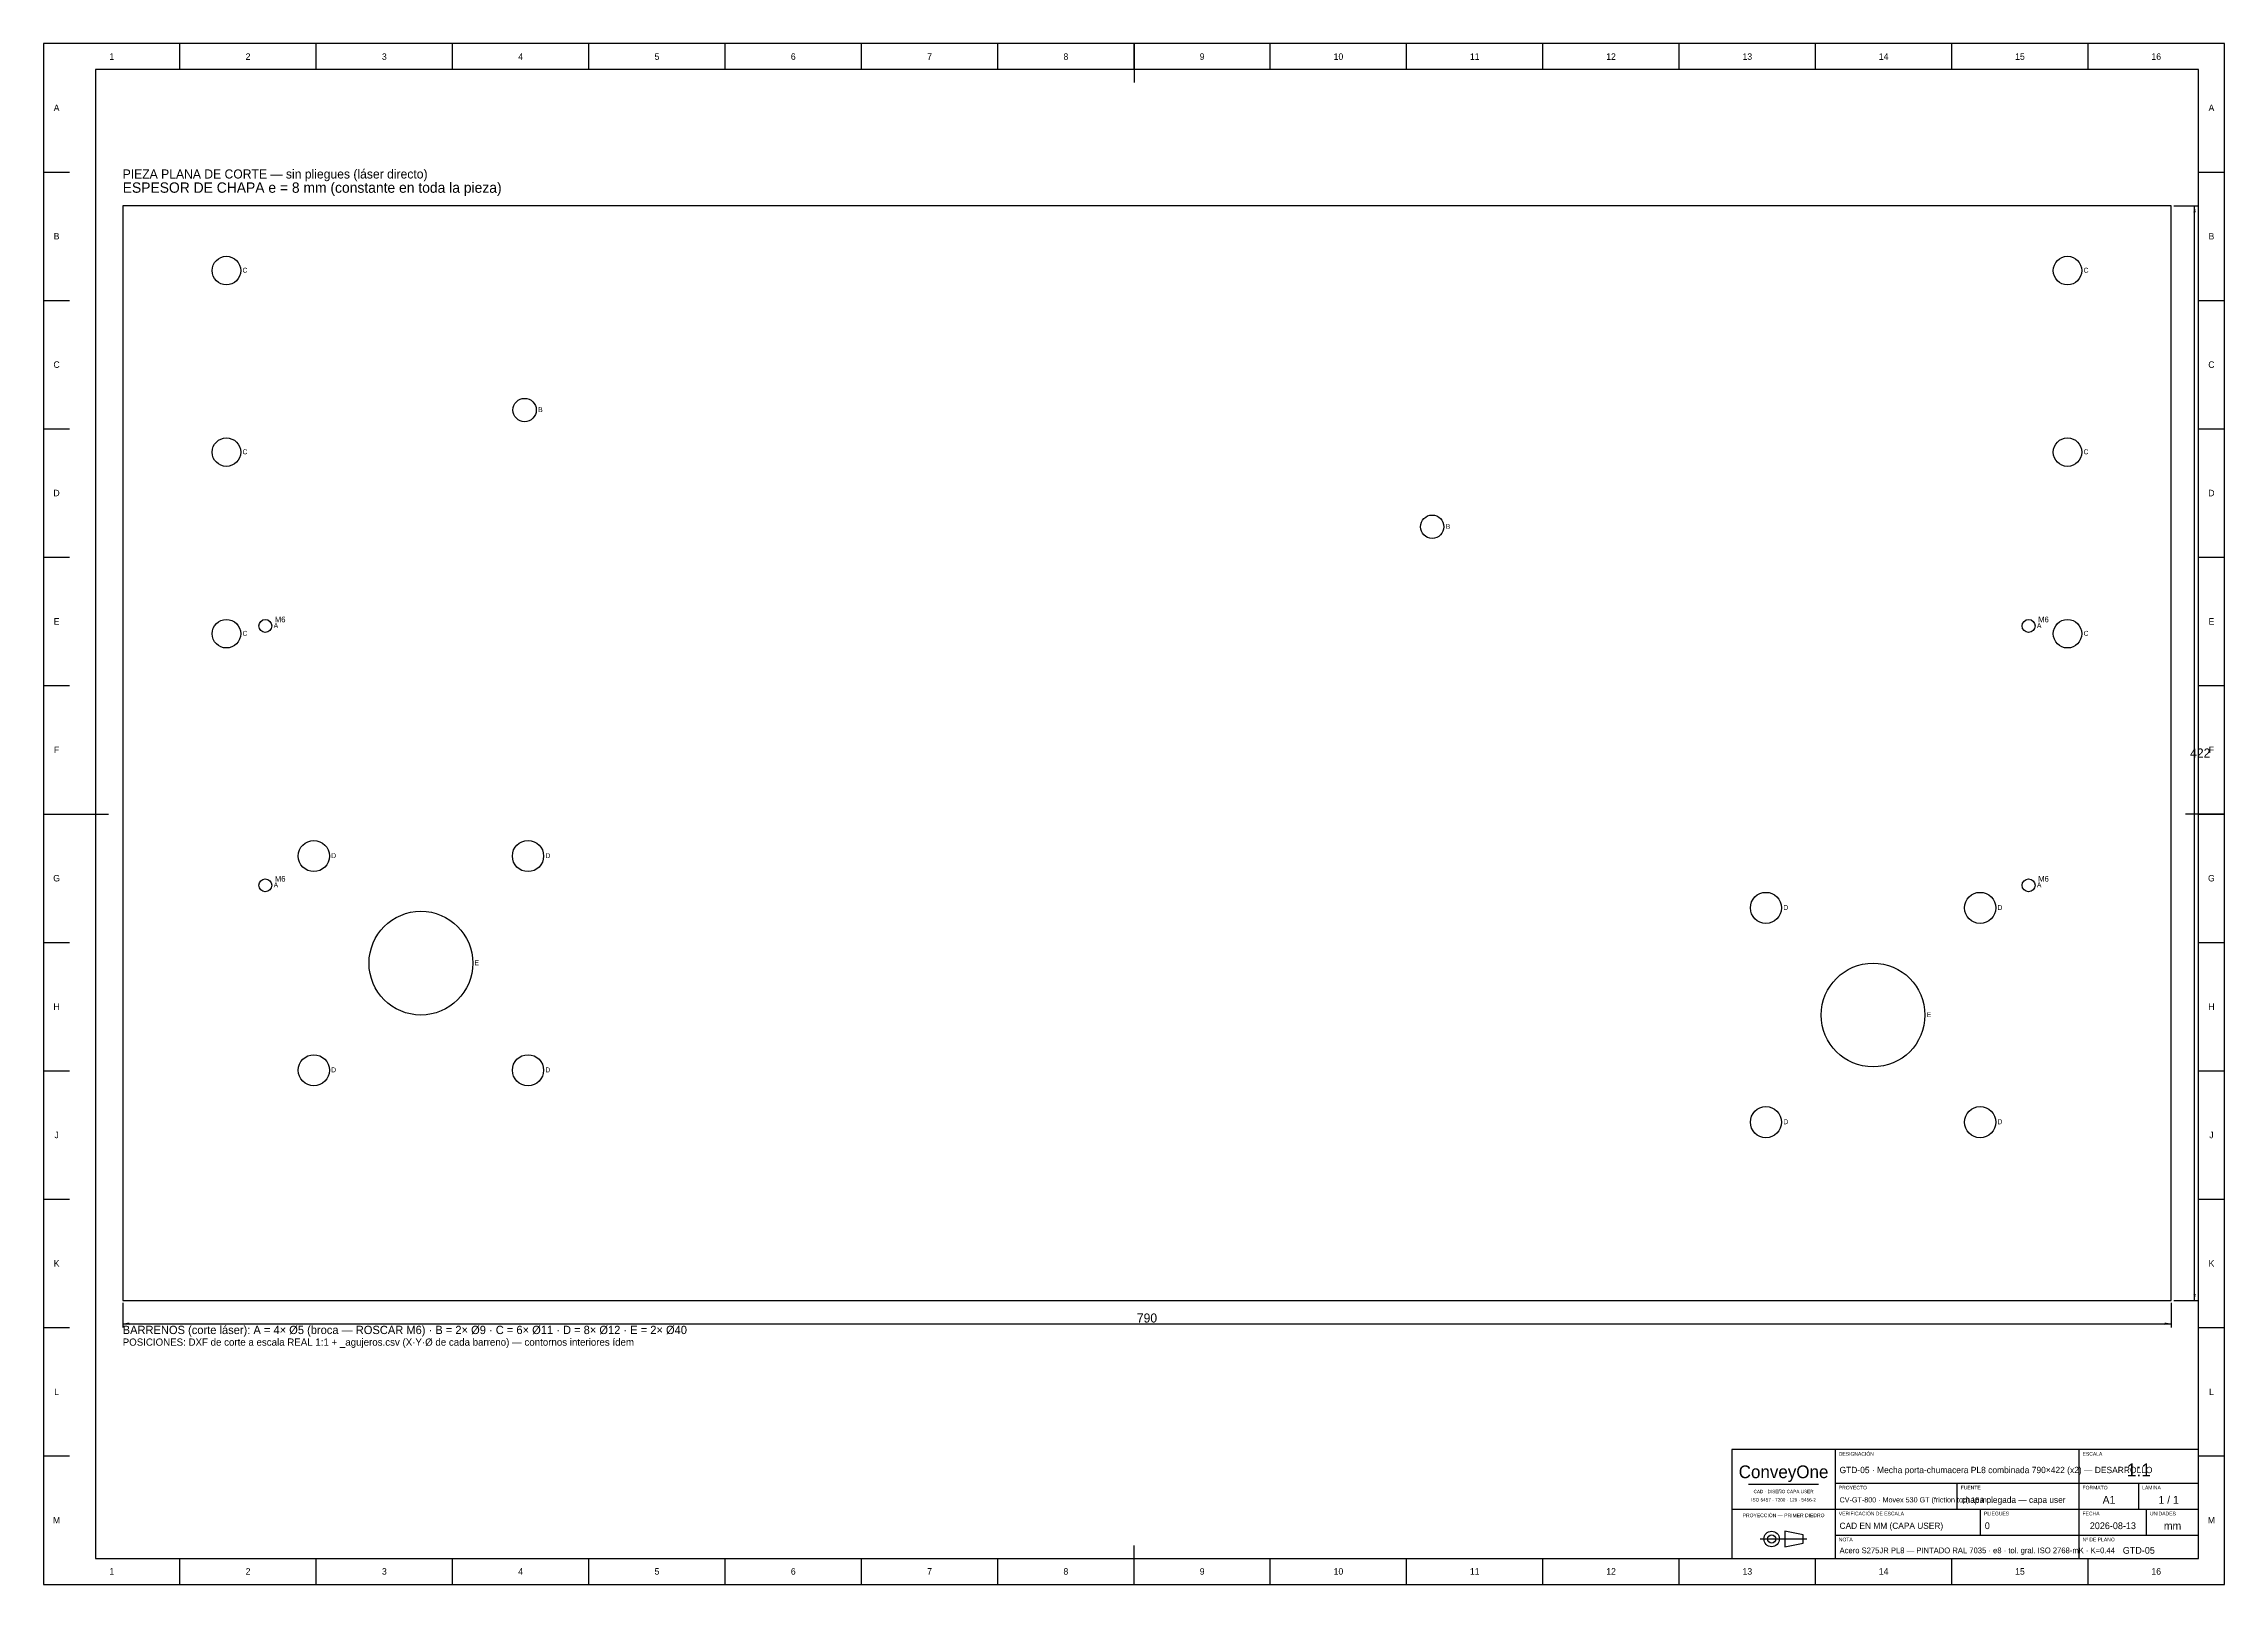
# Model space of a CAD drawing. Extents: x 0 to 841, y 0 to 594.
import ezdxf
from ezdxf.enums import TextEntityAlignment as Align

# ---------------------------------------------------------------- set-up
doc = ezdxf.new("R2010")
doc.units = 0
for name, color, linetype in [('COTAS', 7, 'CONTINUOUS'), ('FINA', 7, 'CONTINUOUS'), ('NORMA', 7, 'CONTINUOUS'), ('TEXTO', 7, 'CONTINUOUS'), ('VISIBLE', 7, 'CONTINUOUS')]:
    doc.layers.add(name, color=color, linetype=linetype)

msp = doc.modelspace()

# ---------------------------------------------------------------- linework, layer by layer
at = {"layer": 'COTAS'}
for p, q in [((821.5, 531.5), (831, 531.5)), ((829.5, 109.5), (829.5, 531.5)), ((821.5, 109.5), (831, 109.5)), ((30.5, 108.5), (30.5, 99)), ((820.5, 108.5), (820.5, 99)), ((30.5, 100.5), (820.5, 100.5))]:
    msp.add_line(p, q, dxfattribs=at)
for points in [[(829.5, 531.5), (829.95, 529), (829.05, 529)], [(829.5, 109.5), (829.95, 112), (829.05, 112)], [(30.5, 100.5), (33, 100.95), (33, 100.05)], [(820.5, 100.5), (818, 100.95), (818, 100.05)]]:
    msp.add_solid(points, dxfattribs=at)
at = {"layer": 'FINA'}
for p, q in [((841, 594), (0, 594)), ((0, 594), (0, 0)), ((52.5625, 584), (52.5625, 594)), ((105.125, 584), (105.125, 594)), ((157.6875, 584), (157.6875, 594)), ((210.25, 584), (210.25, 594)), ((262.8125, 584), (262.8125, 594)), ((315.375, 584), (315.375, 594)), ((367.9375, 584), (367.9375, 594)), ((420.5, 584), (420.5, 594)), ((473.0625, 584), (473.0625, 594)), ((525.625, 584), (525.625, 594)), ((578.1875, 584), (578.1875, 594)), ((630.75, 584), (630.75, 594)), ((683.3125, 584), (683.3125, 594)), ((735.875, 584), (735.875, 594)), ((788.4375, 584), (788.4375, 594)), ((841, 0), (841, 594)), ((0, 544.5), (10, 544.5)), ((831, 544.5), (841, 544.5)), ((0, 495), (10, 495)), ((831, 495), (841, 495)), ((0, 445.5), (10, 445.5)), ((831, 445.5), (841, 445.5)), ((0, 396), (10, 396)), ((831, 396), (841, 396)), ((0, 346.5), (10, 346.5)), ((831, 346.5), (841, 346.5)), ((0, 297), (10, 297)), ((831, 297), (841, 297)), ((0, 247.5), (10, 247.5)), ((831, 247.5), (841, 247.5)), ((0, 198), (10, 198)), ((831, 198), (841, 198)), ((0, 148.5), (10, 148.5)), ((831, 148.5), (841, 148.5)), ((0, 99), (10, 99)), ((831, 99), (841, 99)), ((0, 49.5), (10, 49.5)), ((831, 49.5), (841, 49.5)), ((657.5, 38.6), (684.5, 38.6)), ((691, 39), (785, 39)), ((738, 29), (738, 39)), ((785, 39), (831, 39)), ((808, 29), (808, 39)), ((651, 29), (691, 29)), ((691, 29), (785, 29)), ((747, 19), (747, 29)), ((785, 29), (831, 29)), ((811, 19), (811, 29)), ((662.03, 17.5), (679.97, 17.5)), ((691, 19), (785, 19)), ((785, 19), (831, 19)), ((52.5625, 0), (52.5625, 10)), ((105.125, 0), (105.125, 10)), ((157.6875, 0), (157.6875, 10)), ((210.25, 0), (210.25, 10)), ((262.8125, 0), (262.8125, 10)), ((315.375, 0), (315.375, 10)), ((367.9375, 0), (367.9375, 10)), ((420.5, 0), (420.5, 10)), ((473.0625, 0), (473.0625, 10)), ((525.625, 0), (525.625, 10)), ((578.1875, 0), (578.1875, 10)), ((630.75, 0), (630.75, 10)), ((683.3125, 0), (683.3125, 10)), ((735.875, 0), (735.875, 10)), ((788.4375, 0), (788.4375, 10)), ((0, 0), (841, 0))]:
    msp.add_line(p, q, dxfattribs=at)
at = {"layer": 'NORMA'}
for p, q in [((420.5, 594), (420.5, 579)), ((831, 584), (20, 584)), ((20, 584), (20, 10)), ((831, 10), (831, 584)), ((0, 297), (25, 297)), ((841, 297), (826, 297)), ((831, 52), (651, 52)), ((651, 52), (651, 10)), ((691, 10), (691, 52)), ((785, 10), (785, 52)), ((831, 10), (831, 52)), ((20, 10), (831, 10)), ((420.5, 0), (420.5, 15)), ((651, 10), (831, 10))]:
    msp.add_line(p, q, dxfattribs=at)
at = {"layer": 'TEXTO'}
for p, q in [((678.59, 19.11), (671.46, 20.49)), ((671.46, 20.49), (671.46, 14.51)), ((678.59, 15.89), (678.59, 19.11)), ((671.46, 14.51), (678.59, 15.89))]:
    msp.add_line(p, q, dxfattribs=at)
for radius in [2.99, 1.61]:
    msp.add_circle((666.4, 17.5), radius, dxfattribs=at)
at = {"layer": 'VISIBLE'}
for p, q in [((820.5, 531.5), (30.5, 531.5)), ((30.5, 531.5), (30.5, 109.5)), ((820.5, 109.5), (820.5, 531.5)), ((30.5, 109.5), (820.5, 109.5))]:
    msp.add_line(p, q, dxfattribs=at)
for centre, radius in [((70.5, 506.5), 5.5), ((780.5, 506.5), 5.5), ((185.5, 452.75), 4.5), ((70.5, 436.5), 5.5), ((780.5, 436.5), 5.5), ((535.5, 407.75), 4.5), ((70.5, 366.5), 5.5), ((85.5, 369.5), 2.5), ((765.5, 369.5), 2.5), ((780.5, 366.5), 5.5), ((104.2, 280.8), 6), ((186.8, 280.8), 6), ((85.5, 269.5), 2.5), ((765.5, 269.5), 2.5), ((664.2, 260.8), 6), ((746.8, 260.8), 6), ((145.5, 239.5), 20), ((705.5, 219.5), 20), ((104.2, 198.2), 6), ((186.8, 198.2), 6), ((664.2, 178.2), 6), ((746.8, 178.2), 6)]:
    msp.add_circle(centre, radius, dxfattribs=at)

# ---------------------------------------------------------------- texts
at = {"layer": 'COTAS'}
for s, p in [('422', (831.7, 320.5)), ('790', (425.5, 102.7))]:
    msp.add_text(s, height=3.5, dxfattribs=at).set_placement(p, align=Align.MIDDLE_CENTER)
at = {"layer": 'TEXTO'}
for s, height, p in [('1', 2.5, (26.2813, 589)), ('2', 2.5, (78.8438, 589)), ('3', 2.5, (131.4063, 589)), ('4', 2.5, (183.9688, 589)), ('5', 2.5, (236.5313, 589)), ('6', 2.5, (289.0938, 589)), ('7', 2.5, (341.6563, 589)), ('8', 2.5, (394.2188, 589)), ('9', 2.5, (446.7813, 589)), ('10', 2.5, (499.3438, 589)), ('11', 2.5, (551.9063, 589)), ('12', 2.5, (604.4688, 589)), ('13', 2.5, (657.0313, 589)), ('14', 2.5, (709.5938, 589)), ('15', 2.5, (762.1563, 589)), ('16', 2.5, (814.7188, 589)), ('A', 2.5, (5, 569.25)), ('A', 2.5, (836, 569.25)), ('B', 2.5, (5, 519.75)), ('B', 2.5, (836, 519.75)), ('C', 2.5, (5, 470.25)), ('C', 2.5, (836, 470.25)), ('D', 2.5, (5, 420.75)), ('D', 2.5, (836, 420.75)), ('E', 2.5, (5, 371.25)), ('E', 2.5, (836, 371.25)), ('F', 2.5, (5, 321.75)), ('F', 2.5, (836, 321.75)), ('G', 2.5, (5, 272.25)), ('G', 2.5, (836, 272.25)), ('H', 2.5, (5, 222.75)), ('H', 2.5, (836, 222.75)), ('J', 2.5, (5, 173.25)), ('J', 2.5, (836, 173.25)), ('K', 2.5, (5, 123.75)), ('K', 2.5, (836, 123.75)), ('L', 2.5, (5, 74.25)), ('L', 2.5, (836, 74.25)), ('ConveyOne', 4.9, (671, 43.4)), ('1:1', 5, (808, 44.1)), ('CAD · DISEÑO CAPA USER', 1.3, (671, 35.8)), ('A1', 3, (796.5, 32.6)), ('1 / 1', 3, (819.5, 32.6)), ('M', 2.5, (5, 24.75)), ('PROYECCIÓN — PRIMER DIEDRO', 1.4, (671, 26.6)), ('ISO 5457 · 7200 · 129 · 5456-2', 1.3, (671, 32.6)), ('M', 2.5, (836, 24.75)), ('2026-08-13', 2.6, (798, 22.6)), ('mm', 3, (821, 22.6)), ('GTD-05', 2.6, (808, 13.1)), ('1', 2.5, (26.2813, 5)), ('2', 2.5, (78.8438, 5)), ('3', 2.5, (131.4063, 5)), ('4', 2.5, (183.9688, 5)), ('5', 2.5, (236.5313, 5)), ('6', 2.5, (289.0938, 5)), ('7', 2.5, (341.6563, 5)), ('8', 2.5, (394.2188, 5)), ('9', 2.5, (446.7813, 5)), ('10', 2.5, (499.3438, 5)), ('11', 2.5, (551.9063, 5)), ('12', 2.5, (604.4688, 5)), ('13', 2.5, (657.0313, 5)), ('14', 2.5, (709.5938, 5)), ('15', 2.5, (762.1563, 5)), ('16', 2.5, (814.7188, 5))]:
    msp.add_text(s, height=height, dxfattribs=at).set_placement(p, align=Align.MIDDLE_CENTER)
for s, height, p in [('PIEZA PLANA DE CORTE — sin pliegues (láser directo)', 3.5, (30.5, 542)), ('ESPESOR DE CHAPA e = 8 mm (constante en toda la pieza)', 4, (30.5, 536.5)), ('C', 1.9, (76.7, 505.7)), ('C', 1.9, (786.7, 505.7)), ('B', 1.9, (190.7, 451.95)), ('C', 1.9, (76.7, 435.7)), ('C', 1.9, (786.7, 435.7)), ('B', 1.9, (540.7, 406.95)), ('A', 1.9, (88.7, 368.7)), ('M6', 2.2, (89.2, 370.9)), ('A', 1.9, (768.7, 368.7)), ('M6', 2.2, (769.2, 370.9)), ('C', 1.9, (76.7, 365.7)), ('C', 1.9, (786.7, 365.7)), ('D', 1.9, (110.9, 280)), ('D', 1.9, (193.5, 280)), ('A', 1.9, (88.7, 268.7)), ('M6', 2.2, (89.2, 270.9)), ('A', 1.9, (768.7, 268.7)), ('M6', 2.2, (769.2, 270.9)), ('D', 1.9, (670.9, 260)), ('D', 1.9, (753.5, 260)), ('E', 1.9, (166.2, 238.7)), ('E', 1.9, (726.2, 218.7)), ('D', 1.9, (110.9, 197.4)), ('D', 1.9, (193.5, 197.4)), ('D', 1.9, (670.9, 177.4)), ('D', 1.9, (753.5, 177.4)), ('POSICIONES: DXF de corte a escala REAL 1:1 + _agujeros.csv (X·Y·Ø de cada barreno) — contornos interiores ídem', 2.8, (30.5, 92)), ('BARRENOS (corte láser): A = 4× Ø5 (broca — ROSCAR M6) · B = 2× Ø9 · C = 6× Ø11 · D = 8× Ø12 · E = 2× Ø40', 3.2, (30.5, 96.5)), ('DESIGNACIÓN', 1.4, (692.3, 49.6)), ('ESCALA', 1.4, (786.3, 49.6)), ('PROYECTO', 1.4, (692.3, 36.6)), ('FUENTE', 1.4, (739.3, 36.6)), ('FORMATO', 1.4, (786.3, 36.6)), ('LÁMINA', 1.4, (809.3, 36.6)), ('VERIFICACIÓN DE ESCALA', 1.4, (692.3, 26.6)), ('PLIEGUES', 1.4, (748.3, 26.6)), ('FECHA', 1.4, (786.3, 26.6)), ('UNIDADES', 1.4, (812.3, 26.6)), ('NOTA', 1.4, (692.3, 16.6)), ('Nº DE PLANO', 1.4, (786.3, 16.6))]:
    msp.add_text(s, height=height, dxfattribs=at).set_placement(p)
for s, height, p in [('GTD-05 · Mecha porta-chumacera PL8 combinada 790×422 (x2) — DESARROLLO', 2.432, (692.6, 44.1)), ('CV-GT-800 · Movex 530 GT (friction top) 18 in…', 2, (692.6, 32.6)), ('chapa plegada — capa user', 2.4, (739.6, 32.6)), ('CAD EN MM (CAPA USER)', 2.4, (692.6, 22.6)), ('0', 2.6, (748.6, 22.6)), ('Acero S275JR PL8 — PINTADO RAL 7035 · e8 · tol. gral. ISO 2768-mK · K=0.44', 2.2, (692.6, 13.1))]:
    msp.add_text(s, height=height, dxfattribs=at).set_placement(p, align=Align.MIDDLE_LEFT)

doc.saveas('drawing.dxf')
